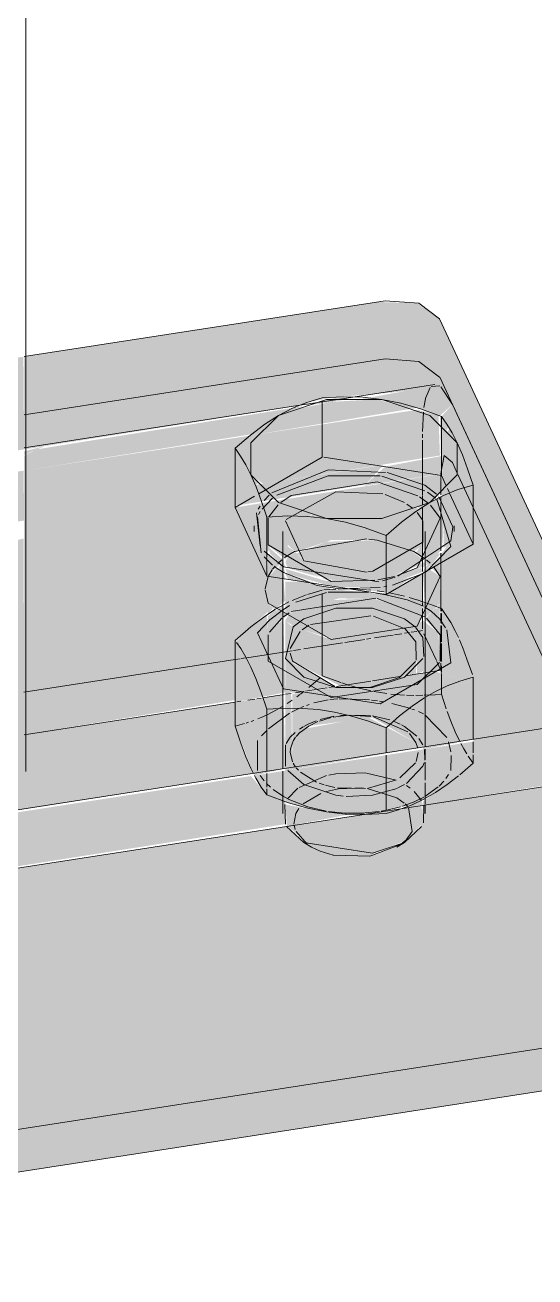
# Model space of a CAD drawing. Header units: millimetres. Extents: x -5097 to 2588, y -1580 to 5282.
# Drawn here: x -1556.3 to -1499, y 290 to 430.6 of the extents above; entities that cross this region are included whole.
import ezdxf

# ---------------------------------------------------------------- set-up
doc = ezdxf.new("R2010")
doc.units = ezdxf.units.MM
doc.layers.add('A_--------_E-', color=8, linetype='Continuous', lineweight=9)
doc.layers.add('M-_EQPT----_E', color=7, linetype='Continuous', lineweight=9)

# ---------------------------------------------------------------- blocks, each defined once
blk = doc.blocks.new('PNS-Filter column D1200 _180 Left feed 90-50_ - ASY PNS-Filter column D1200_iam-V10-В20 Аксонометрия')
at = {"layer": 'A_--------_E-'}
h = blk.add_hatch(color=10, dxfattribs=at)
h.paths.add_polyline_path([(-1492.07, 353.02), (-1490.82, 353.58), (-1490.32, 355.77), (-1509.73, 397.59), (-1512.27, 399.36), (-1516.75, 399.49), (-1556.42, 393.36), (-1556.42, 382.93), (-1524.68, 387.99), (-1524.65, 388.2), (-1521.93, 388.76), (-1515.25, 389.3), (-1509.59, 389.96), (-1507.75, 386.8), (-1492.33, 353.58)])
h.paths.add_polyline_path([(-1651.4, 368.24), (-1649, 368.65), (-1651.3, 374.24), (-1651.3, 378.62), (-1654.12, 377.37), (-1654.48, 374.89), (-1651.59, 368.65)])
h = blk.add_hatch(color=254, dxfattribs=at)
h.paths.add_polyline_path([(-1493.3, 352.78), (-1492.81, 353.27), (-1509.6, 368.58), (-1509.54, 365.05), (-1507.87, 362.31), (-1506.18, 357.99), (-1505.96, 356.67), (-1493.85, 352.95)])
h.paths.add_polyline_path([(-1495.99, 361.45), (-1508.3, 387.99), (-1509.53, 386.62), (-1508.62, 385.28), (-1508.91, 384.81), (-1507.75, 383.65), (-1507.68, 382.12), (-1507.09, 382.09), (-1505.96, 378.41), (-1506.09, 372.2), (-1506.48, 371.97), (-1496.12, 361.58)])
h.paths.add_polyline_path([(-1628.83, 371.73), (-1626.35, 372.12), (-1626.35, 379.25), (-1633.7, 378.12), (-1633.7, 373.26), (-1630.74, 372.33)])
h.paths.add_polyline_path([(-1556.42, 382.93), (-1556.5, 393.34), (-1559.32, 392.91), (-1559.32, 382.49), (-1556.48, 382.93)])
h.paths.add_polyline_path([(-1556.42, 382.31), (-1554.12, 383.29), (-1556.42, 382.71)])
h = blk.add_hatch(color=254, dxfattribs=at)
h.paths.add_polyline_path([(-1653.19, 365.58), (-1647.95, 366.39), (-1648.98, 368.62), (-1654.11, 367.55), (-1653.53, 366.31)])
h.paths.add_polyline_path([(-1556.42, 380.55), (-1530.89, 384.63), (-1529.39, 385.75), (-1529.18, 385.4), (-1527.83, 386.75), (-1525.01, 387.79), (-1554.92, 382.95), (-1556.42, 382.24), (-1556.42, 380.82)])
h.paths.add_polyline_path([(-1511.79, 387.45), (-1508.3, 387.99), (-1509.73, 389.97), (-1511.01, 389.96), (-1518.72, 388.55), (-1515.84, 388.42), (-1513.12, 387.51), (-1513, 387.81), (-1511.83, 387.47)])
for color, points in [(254, [(-1531.08, 384.47), (-1512.27, 387.6), (-1513, 387.81), (-1513.12, 387.51), (-1516.75, 388.55), (-1521.93, 388.27), (-1525.68, 387.47), (-1527.83, 386.75), (-1529.18, 385.4), (-1529.39, 385.75), (-1531, 384.54)]), (254, [(-1524.7, 387.84), (-1519.92, 388.58), (-1521.11, 388.75), (-1524.68, 387.99)]), (254, [(-1532.72, 376.59), (-1518.05, 378.98), (-1516.02, 381.19), (-1532.72, 378.6), (-1532.72, 376.91)]), (254, [(-1518.2, 378.84), (-1509.59, 380.2), (-1509.22, 382.24), (-1515.85, 381.01), (-1518.05, 378.98)]), (254, [(-1517.95, 369.23), (-1516.43, 369.51), (-1513.68, 370.42), (-1512.72, 371.39), (-1516.75, 372.74), (-1522.45, 372.56), (-1525.81, 371.24), (-1524.59, 370.29), (-1521.41, 369.23), (-1518.11, 369.23)]), (254, [(-1509.6, 370.89), (-1509.5, 371.24), (-1509.6, 371.24)]), (254, [(-1526.28, 347.85), (-1524.42, 351.86), (-1517.27, 352.81), (-1512.4, 350), (-1512.4, 357.69), (-1526.28, 355.44), (-1526.28, 348.72)]), (254, [(-1518.28, 341.92), (-1512.83, 343.01), (-1511.61, 343.64), (-1511.61, 349.23), (-1527.07, 346.84), (-1527.05, 343.36), (-1524.53, 342.62), (-1519.75, 341.96), (-1518.74, 341.93)]), (10, [(-1633.26, 312.02), (-1488.37, 334.44), (-1489, 341.56), (-1490.06, 347.04), (-1490.45, 348.64), (-1490.82, 347.04), (-1493.85, 345.7), (-1511.61, 342.95), (-1511.86, 340.58), (-1513.68, 338.77), (-1517.59, 337.25), (-1521.98, 337.76), (-1525.33, 339.1), (-1527.07, 340.56), (-1629.44, 324.81), (-1633.26, 325.36), (-1635.34, 327.11), (-1635.98, 328.1), (-1634.79, 323.98), (-1633.88, 319.14), (-1633.39, 314.33)]), (254, [(-1518.17, 341.92), (-1515.75, 342.05), (-1515.81, 342.3), (-1518.28, 341.92)]), (10, [(-1633.26, 289.98), (-1488.37, 312.39), (-1488.63, 334.4), (-1633.26, 312.02)])]:
    blk.add_hatch(color=color, dxfattribs=at).paths.add_polyline_path(points)
h = blk.add_hatch(color=254, dxfattribs=at)
h.paths.add_polyline_path([(-1636.63, 329.89), (-1530.65, 346.54), (-1532.08, 349.95), (-1532.72, 352.3), (-1532.72, 354.54), (-1556.42, 350.88), (-1556.42, 347.63), (-1557.02, 345), (-1560.66, 343.39), (-1627.39, 333.31), (-1630.9, 333.57), (-1633.88, 336.08), (-1635.34, 338.67), (-1640.34, 337.89), (-1638.24, 333.35)])
h.paths.add_polyline_path([(-1505.96, 350.1), (-1491.74, 352.3), (-1496.12, 361.58), (-1506.48, 371.97), (-1509.57, 370.19), (-1509.6, 368.58), (-1492.91, 353.17), (-1493.3, 352.78), (-1505.96, 356.67), (-1505.96, 350.36)])
h.paths.add_polyline_path([(-1653.19, 365.58), (-1647.69, 365.82), (-1647.95, 366.39), (-1652.64, 365.66)])
h.paths.add_polyline_path([(-1650.76, 360.34), (-1645.52, 361.15), (-1647.57, 365.58), (-1653.19, 365.58), (-1651.08, 361.03)])
h.paths.add_polyline_path([(-1556.42, 374.93), (-1532.72, 378.6), (-1532.72, 383.05), (-1531.08, 384.47), (-1556.42, 380.55), (-1556.42, 375.19)])
h.paths.add_polyline_path([(-1530.93, 380.06), (-1531, 381.57), (-1531.5, 381.2), (-1530.98, 380.17)])
h.paths.add_polyline_path([(-1530.45, 378.95), (-1530.06, 379.2), (-1530.93, 380.06), (-1530.54, 379.16)])
h.paths.add_polyline_path([(-1509.7, 386.7), (-1508.3, 387.99), (-1511.79, 387.45), (-1509.73, 386.7)])
h = blk.add_hatch(color=254, dxfattribs=at)
h.paths.add_polyline_path([(-1530.53, 346.3), (-1527.07, 347.09), (-1527.29, 355.38), (-1532.72, 354.54), (-1532.72, 351.84), (-1530.65, 346.54)])
h.paths.add_polyline_path([(-1511.61, 349.23), (-1505.96, 350.36), (-1505.96, 356.67), (-1510.31, 358.01), (-1511.61, 357.81), (-1511.61, 349.48)])
h.paths.add_polyline_path([(-1509.57, 370.19), (-1506.48, 371.97), (-1509.25, 374.75), (-1509.28, 371.86), (-1508.48, 372.27), (-1508.48, 372.01), (-1509.52, 370.97)])
h.paths.add_polyline_path([(-1530.93, 380.06), (-1531.5, 381.2), (-1530.93, 381.62), (-1530.93, 380.17)])
h.paths.add_polyline_path([(-1532.72, 378.6), (-1530.45, 378.95), (-1530.93, 380.06), (-1529.58, 379.09), (-1509.7, 382.24), (-1509.86, 386.75), (-1512.27, 387.38), (-1531.08, 384.47), (-1532.72, 383.05), (-1532.72, 380.06)])
h = blk.add_hatch(color=254, dxfattribs=at)
h.paths.add_polyline_path([(-1505.96, 356.67), (-1506.18, 357.99), (-1507.99, 362.56), (-1509.6, 365.07), (-1509.73, 358.1), (-1509.68, 357.82), (-1506.66, 356.89)])
h.paths.add_polyline_path([(-1509.6, 370.17), (-1509.57, 370.19), (-1509.6, 370.89)])
h.paths.add_polyline_path([(-1509.6, 371.54), (-1509.44, 371.99), (-1509.25, 374.75), (-1506.48, 371.97), (-1505.96, 372.27), (-1505.96, 378.91), (-1507.18, 382.32), (-1507.75, 382.32), (-1507.75, 383.65), (-1508.95, 385.09), (-1508.72, 385.45), (-1509.7, 386.7), (-1509.59, 382.18), (-1509.22, 382.24), (-1509.6, 379), (-1509.5, 377.8), (-1509.6, 377.61), (-1509.6, 372.13)])
h = blk.add_hatch(color=254, dxfattribs=at)
h.paths.add_polyline_path([(-1626.35, 333.23), (-1626.45, 340.05), (-1633.7, 338.92), (-1633.52, 335.55), (-1630.74, 333.56), (-1626.54, 333.24)])
h.paths.add_polyline_path([(-1560.66, 343.39), (-1557.02, 345), (-1556.42, 347.63), (-1556.43, 350.88), (-1559.32, 350.43), (-1559.32, 347.18), (-1560.66, 350.08), (-1560.66, 344.07)])
h.paths.add_polyline_path([(-1649.89, 358.46), (-1644.65, 359.27), (-1645.52, 361.15), (-1650.74, 360.3), (-1650.52, 359.82)])
h.paths.add_polyline_path([(-1633.7, 362.98), (-1626.35, 364.12), (-1626.35, 365.6), (-1633.7, 365.58), (-1633.7, 363.12)])
h.paths.add_polyline_path([(-1633.7, 366.45), (-1626.35, 366.78), (-1626.35, 369.73), (-1633.7, 368.59), (-1633.7, 367.55)])
h.paths.add_polyline_path([(-1556.42, 374.93), (-1556.48, 380.54), (-1559.32, 380.1), (-1559.32, 374.49), (-1556.47, 374.93)])
h.paths.add_polyline_path([(-1556.42, 372.92), (-1532.72, 376.59), (-1532.72, 378.6), (-1556.42, 374.93), (-1556.42, 373.58)])
h = blk.add_hatch(color=254, dxfattribs=at)
h.paths.add_polyline_path([(-1527.23, 363.89), (-1527.07, 364.2), (-1527.29, 365.45), (-1528.13, 364.8), (-1527.29, 363.96)])
h.paths.add_polyline_path([(-1532.72, 354.54), (-1527.07, 355.64), (-1527.29, 363.83), (-1529, 362.31), (-1529.14, 364.33), (-1531.49, 362.53), (-1532.72, 361.18), (-1532.72, 354.78)])
h.paths.add_polyline_path([(-1511.45, 363.89), (-1510.09, 365.25), (-1511.61, 365.66), (-1511.47, 363.91)])
h.paths.add_polyline_path([(-1511.61, 357.81), (-1509.6, 358.12), (-1509.87, 362.31), (-1511.61, 363.73), (-1511.61, 357.99)])
h.paths.add_polyline_path([(-1527.07, 368.37), (-1527.29, 369.1), (-1528.04, 369.61), (-1528.92, 368.65), (-1527.29, 368.4)])
h.paths.add_polyline_path([(-1527.07, 365.56), (-1524.58, 366.64), (-1521.93, 367.18), (-1522.25, 367.42), (-1525, 368.05), (-1527.07, 368.07), (-1527.07, 365.58)])
h.paths.add_polyline_path([(-1511.61, 365.81), (-1511.63, 369), (-1515.35, 366.81), (-1511.63, 365.82)])
h.paths.add_polyline_path([(-1529, 368.67), (-1529.14, 370.95), (-1530.2, 372.2), (-1530.2, 372.66), (-1529, 371.46), (-1528.81, 372.01), (-1527.07, 370.58), (-1526.78, 372.21), (-1525.96, 371.39), (-1521.93, 372.74), (-1516.75, 372.74), (-1512.72, 371.39), (-1511.61, 372.2), (-1511.39, 370.49), (-1509.68, 372.2), (-1509.73, 377.54), (-1510.85, 376.96), (-1509.6, 378.31), (-1509.73, 380.15), (-1532.72, 376.41), (-1529.14, 368.69)])
h.paths.add_polyline_path([(-1527.07, 369.68), (-1527.29, 370.36), (-1527.6, 370.06), (-1527.29, 369.75)])
h.paths.add_polyline_path([(-1511.61, 369.68), (-1511.08, 370.06), (-1511.61, 370.26), (-1511.61, 369.75)])
h.paths.add_polyline_path([(-1509.68, 370.12), (-1509.6, 370.17), (-1509.68, 370.81)])
h.paths.add_polyline_path([(-1520.31, 374.74), (-1521.93, 375.16), (-1520.65, 375.16)])
h.paths.add_polyline_path([(-1522.45, 375.16), (-1524.39, 375.5), (-1524, 375.68), (-1523.15, 375.4)])
h.paths.add_polyline_path([(-1512.42, 375.96), (-1512.27, 376.49), (-1511.86, 376.32), (-1512.41, 375.96)])
h = blk.add_hatch(color=254, dxfattribs=at)
h.paths.add_polyline_path([(-1640.34, 337.89), (-1635.2, 338.93), (-1644.65, 359.27), (-1649.89, 358.46), (-1643.55, 344.81)])
h.paths.add_polyline_path([(-1556.42, 350.88), (-1532.72, 354.78), (-1532.59, 361.58), (-1529, 364.71), (-1528.91, 365.58), (-1528.24, 364.91), (-1527.07, 365.96), (-1527.29, 368.4), (-1529.14, 368.69), (-1532.72, 376.59), (-1556.42, 372.92), (-1556.42, 352.05)])
h.paths.add_polyline_path([(-1509.6, 365.07), (-1509.73, 368.7), (-1510.85, 369.45), (-1511.61, 368.93), (-1511.39, 365.73), (-1510.09, 365.25), (-1509.68, 365.66), (-1509.68, 365.1)])
h.paths.add_polyline_path([(-1520.31, 374.74), (-1520.65, 375.16), (-1521.93, 375.06), (-1520.65, 374.8)])
h.paths.add_polyline_path([(-1522.45, 375.16), (-1524, 375.68), (-1524.27, 375.36), (-1524, 375.34)])
h.paths.add_polyline_path([(-1510.85, 376.96), (-1509.73, 377.83), (-1510.08, 377.73)])
h.paths.add_polyline_path([(-1512.42, 375.96), (-1511.93, 376.6), (-1512.42, 376.18)])
h = blk.add_hatch(color=254, dxfattribs=at)
h.paths.add_polyline_path([(-1633.7, 338.92), (-1626.35, 340.06), (-1626.35, 362.11), (-1633.7, 360.97), (-1633.7, 339.05)])
h.paths.add_polyline_path([(-1559.32, 350.43), (-1556.42, 350.88), (-1556.47, 372.92), (-1559.32, 372.2), (-1559.32, 351.25)])
h.paths.add_polyline_path([(-1529, 364.42), (-1528.45, 365.11), (-1529, 365.58), (-1529, 364.71)])
h.paths.add_polyline_path([(-1509.68, 365.1), (-1509.73, 365.62), (-1509.99, 365.22), (-1509.73, 365.12)])
h.paths.add_polyline_path([(-1509.68, 368.65), (-1509.73, 370.1), (-1510.61, 369.58), (-1509.73, 368.7)])
h = blk.add_hatch(color=254, dxfattribs=at)
h.paths.add_polyline_path([(-1527.07, 355.42), (-1526.28, 355.7), (-1526.25, 359.15), (-1520.95, 356.37), (-1514.21, 357.41), (-1512.4, 360.67), (-1512.27, 357.71), (-1511.61, 357.99), (-1511.61, 363.73), (-1512.74, 362.92), (-1517.48, 361.58), (-1522.45, 361.75), (-1526.51, 363.18), (-1527.07, 363.73), (-1527.07, 355.64)])
h.paths.add_polyline_path([(-1511.61, 369.03), (-1511.3, 369.19), (-1510.85, 369.83), (-1511.08, 370.06), (-1511.61, 369.19)])
h.paths.add_polyline_path([(-1515.41, 366.81), (-1512.73, 368.65), (-1517.27, 367.42), (-1517.95, 367.15), (-1515.65, 366.83)])
h.paths.add_polyline_path([(-1527.07, 364.05), (-1526.41, 364.71), (-1521.01, 366.2), (-1516.43, 366.1), (-1511.85, 364.29), (-1511.61, 364.29), (-1511.63, 365.82), (-1515.41, 366.81), (-1515.75, 366.62), (-1521.41, 367.21), (-1523.69, 366.9), (-1526.87, 365.66), (-1527.07, 365.29), (-1527.07, 364.71)])
h.paths.add_polyline_path([(-1527.07, 369.03), (-1527.29, 369.75), (-1527.63, 370.02), (-1527.8, 369.61), (-1527.29, 369.1)])
h.paths.add_polyline_path([(-1523.38, 367.8), (-1527.07, 369.03), (-1526.78, 368.32), (-1523.94, 367.88)])
h.paths.add_polyline_path([(-1516.69, 368.07), (-1515.75, 368.3), (-1511.61, 369.75), (-1511.61, 370.26), (-1512.42, 369.56), (-1517.27, 368.11), (-1522.45, 368.29), (-1526.78, 369.98), (-1527.07, 370.26), (-1526.78, 369.58), (-1521.41, 368.07), (-1516.75, 368.07)])
h.paths.add_polyline_path([(-1511.61, 370.58), (-1511.61, 372.5), (-1512.42, 371.29), (-1512.27, 371.24)])
h.paths.add_polyline_path([(-1527.07, 370.58), (-1526.15, 371.58), (-1527.07, 372.2), (-1527.07, 370.69)])
h.paths.add_polyline_path([(-1509.68, 370.81), (-1509.6, 371.29), (-1509.68, 371.19)])
h.paths.add_polyline_path([(-1529, 370.81), (-1529.14, 371.6), (-1530.2, 372.66), (-1530.2, 372.01), (-1529.14, 370.95)])
h = blk.add_hatch(color=254, dxfattribs=at)
h.paths.add_polyline_path([(-1527.07, 346.84), (-1511.61, 349.48), (-1511.61, 357.81), (-1512.4, 357.69), (-1512.4, 350), (-1517.84, 352.88), (-1524.53, 351.62), (-1526.28, 347.85), (-1526.42, 355.52), (-1527.07, 355.42), (-1527.07, 347.09)])
h.paths.add_polyline_path([(-1509.52, 370.97), (-1508.48, 372.27), (-1508.48, 372.66), (-1509.5, 371.24)])
h = blk.add_hatch(color=254, dxfattribs=at)
h.paths.add_polyline_path([(-1529, 362.12), (-1527.29, 363.96), (-1528.24, 364.91), (-1529, 364.2), (-1529, 362.3)])
h.paths.add_polyline_path([(-1509.68, 362.12), (-1509.73, 365.12), (-1510.29, 365.05), (-1511.39, 363.83), (-1509.73, 362.17)])
h.paths.add_polyline_path([(-1528.99, 368.66), (-1527.99, 369.8), (-1529, 370.81), (-1529, 368.67)])
h.paths.add_polyline_path([(-1510.61, 369.58), (-1509.68, 370.12), (-1509.73, 370.76), (-1510.64, 369.61)])
h.paths.add_polyline_path([(-1511.08, 370.06), (-1509.68, 371.46), (-1509.73, 372.15), (-1511.39, 370.36)])
h.paths.add_polyline_path([(-1527.6, 370.06), (-1527.29, 370.49), (-1529, 372.01), (-1528.78, 371.24), (-1527.66, 370.12)])
h = blk.add_hatch(color=9, dxfattribs=at)
h.paths.add_polyline_path([(-1510.76, 369.73), (-1509.68, 371.19), (-1509.9, 371.24), (-1511.08, 370.06), (-1510.82, 369.79)])
h.paths.add_polyline_path([(-1527.92, 369.73), (-1527.66, 370.12), (-1529, 371.08), (-1529, 370.81), (-1527.94, 369.75)])
h = blk.add_hatch(color=254, dxfattribs=at)
h.paths.add_polyline_path([(-1519.81, 361.58), (-1516.38, 361.7), (-1512.27, 363.08), (-1511.63, 364.07), (-1512.42, 364.76), (-1517.27, 366.2), (-1522.66, 365.96), (-1526.58, 364.54), (-1527.07, 363.73), (-1525.96, 362.93), (-1521.41, 361.58), (-1520.31, 361.58)])
h.paths.add_polyline_path([(-1517.95, 368.11), (-1516.27, 368.27), (-1511.91, 369.97), (-1511.61, 370.58), (-1512.72, 371.39), (-1514.03, 370.31), (-1518.11, 369.23), (-1522.25, 369.51), (-1525, 370.42), (-1525.96, 371.39), (-1526.78, 370.87), (-1527.07, 370.26), (-1526.41, 369.61), (-1521.26, 368.11), (-1518.11, 368.11)])
h = blk.add_hatch(color=9, dxfattribs=at)
h.paths.add_polyline_path([(-1526.28, 355.54), (-1521.41, 356.36), (-1526.28, 358.95), (-1526.28, 355.7)])
h.paths.add_polyline_path([(-1514.21, 357.41), (-1512.4, 357.75), (-1512.4, 361.32), (-1513.97, 357.92)])
h.paths.add_polyline_path([(-1515.75, 366.62), (-1515.89, 366.85), (-1516.24, 366.69)])
h.paths.add_polyline_path([(-1517.06, 367.42), (-1515.75, 367.65), (-1511.61, 369.19), (-1511.82, 369.61), (-1517.27, 368.07), (-1522.45, 368.14), (-1527.07, 369.51), (-1526.78, 368.93), (-1521.93, 367.57), (-1520.31, 367.42), (-1517.27, 367.42)])
h = blk.add_hatch(color=254, dxfattribs=at)
h.paths.add_polyline_path([(-1629.08, 324.78), (-1527.07, 340.84), (-1527.07, 343.37), (-1529.14, 344.12), (-1530.93, 346.24), (-1629.08, 330.98), (-1629.08, 324.86)])
h.paths.add_polyline_path([(-1511.61, 342.95), (-1493.85, 345.85), (-1493.85, 351.97), (-1505.96, 350.1), (-1505.96, 347.7), (-1510.2, 344.39), (-1511.61, 343.39), (-1511.61, 343.01)])
h = blk.add_hatch(color=254, dxfattribs=at)
h.paths.add_polyline_path([(-1527.07, 343.37), (-1527.07, 346.84), (-1530.53, 346.3), (-1529.14, 344.12), (-1527.39, 343.48)])
h.paths.add_polyline_path([(-1526.83, 340.6), (-1519.75, 341.96), (-1522.45, 342.21), (-1527.07, 343.05), (-1526.9, 340.67)])
h.paths.add_polyline_path([(-1511.61, 343.59), (-1509.58, 344.81), (-1507.46, 346.39), (-1505.96, 347.7), (-1505.96, 350.1), (-1511.61, 349.23), (-1511.61, 343.64)])
h.paths.add_polyline_path([(-1513.94, 342.59), (-1511.61, 343.03), (-1511.8, 343.5), (-1513.68, 342.69)])
h = blk.add_hatch(color=254, dxfattribs=at)
h.paths.add_polyline_path([(-1525, 338.77), (-1524.13, 338.27), (-1524.56, 338.62)])
h.paths.add_polyline_path([(-1517.59, 337.25), (-1516.7, 337.76), (-1513.4, 339.05), (-1511.61, 340.99), (-1511.76, 342.93), (-1526.83, 340.6), (-1524.46, 338.64), (-1521.98, 337.76), (-1521.41, 337.57), (-1519.34, 337.4)])
for p, q in [((-1556.22, 346.74), (-1556.22, 524.56)), ((-1556.42, 393.36), (-1515.85, 399.63)), ((-1509.73, 397.59), (-1490.32, 355.77)), ((-1515.85, 393.1), (-1556.42, 386.83)), ((-1495.39, 360.17), (-1509.71, 391.03)), ((-1510.29, 390.23), (-1520.2, 388.69)), ((-1511.26, 388.82), (-1510.8, 389.88)), ((-1510.68, 390.01), (-1509.72, 390.06)), ((-1509.59, 389.96), (-1508.3, 387.99)), ((-1520.2, 388.69), (-1524.68, 388)), ((-1522.93, 382.07), (-1522.93, 388.39)), ((-1511.49, 387.63), (-1511.27, 388.79)), ((-1524.68, 388), (-1556.42, 383.09)), ((-1511.67, 384.95), (-1511.55, 387.13)), ((-1508.3, 387.99), (-1495.39, 360.17)), ((-1509.54, 386.13), (-1509.54, 386.64)), ((-1509.54, 385.45), (-1509.54, 386.09)), ((-1509.54, 380), (-1509.54, 385.44)), ((-1511.67, 384.23), (-1511.67, 384.63)), ((-1511.67, 381.92), (-1511.67, 383.98)), ((-1532.72, 376.41), (-1532.72, 383.05)), ((-1530.06, 377.95), (-1522.93, 382.07)), ((-1522.74, 382.04), (-1509.54, 380)), ((-1511.67, 379.88), (-1511.67, 381.86)), ((-1507.75, 380.27), (-1508.3, 381.46)), ((-1528.58, 378.05), (-1522.25, 380.62)), ((-1528.04, 377.8), (-1522.25, 379.96)), ((-1522.25, 380.62), (-1515.83, 380.35)), ((-1522.25, 379.96), (-1516.43, 379.96)), ((-1516.21, 379.93), (-1511.39, 378.28)), ((-1511.67, 377.8), (-1511.67, 379.85)), ((-1509.6, 380.17), (-1509.6, 377.81)), ((-1509.54, 380), (-1508.99, 378.82)), ((-1505.96, 376.4), (-1507.68, 380.11)), ((-1508.86, 378.52), (-1508.67, 378.13)), ((-1505.96, 372.27), (-1505.96, 378.91)), ((-1532.72, 376.41), (-1530.55, 377.67)), ((-1529.69, 376.23), (-1528.5, 377.45)), ((-1529.44, 377.2), (-1528.87, 377.79)), ((-1526.99, 375.04), (-1521.41, 378.15)), ((-1521.41, 378.15), (-1516.13, 377.92)), ((-1515.87, 377.85), (-1513.68, 376.96)), ((-1511.98, 377.6), (-1511.03, 376.9)), ((-1511.67, 376.69), (-1511.67, 377.73)), ((-1511.1, 378.11), (-1510.18, 377.45)), ((-1509.82, 377.62), (-1508.26, 374.22)), ((-1509.6, 377.61), (-1509.6, 371.54)), ((-1508.63, 378.03), (-1505.96, 372.27)), ((-1529.14, 368.69), (-1532.72, 376.41)), ((-1529.88, 372.09), (-1530.3, 375.79)), ((-1530.12, 376.2), (-1529.91, 376.56)), ((-1530.08, 375.62), (-1529.88, 375.96)), ((-1528.91, 375.36), (-1527.87, 376.7)), ((-1513.4, 376.78), (-1512.77, 376.32)), ((-1512.26, 375.84), (-1511.7, 375.06)), ((-1511.67, 372.44), (-1511.67, 376.44)), ((-1510.75, 376.65), (-1509.68, 375.19)), ((-1495.4, 353.66), (-1505.96, 376.4)), ((-1530.58, 374.34), (-1530.58, 373.69)), ((-1529.79, 371.3), (-1530.2, 375.37)), ((-1529.14, 368.69), (-1529.14, 375.32)), ((-1529, 372.2), (-1529, 375.19)), ((-1508.09, 373.69), (-1508.09, 374.34)), ((-1527.34, 373.69), (-1527.34, 365.46)), ((-1517.94, 372.88), (-1526.03, 371.45)), ((-1526.03, 371.45), (-1517.94, 372.88)), ((-1515.75, 366.62), (-1515.75, 373.25)), ((-1511.34, 365.46), (-1511.34, 373.69)), ((-1521.93, 368.11), (-1529, 372.2)), ((-1505.96, 372.27), (-1515.75, 366.62)), ((-1511.39, 370.66), (-1512.65, 371.45)), ((-1512.65, 371.45), (-1511.39, 370.66)), ((-1511.67, 370.64), (-1511.67, 372.44)), ((-1509.6, 371.29), (-1509.6, 370.89)), ((-1528.51, 369.93), (-1529.45, 370.85)), ((-1528.21, 369.82), (-1528.5, 369.47)), ((-1528.5, 369.47), (-1528.21, 369.82)), ((-1527.48, 370.51), (-1527.93, 370.12)), ((-1527.93, 370.12), (-1527.48, 370.51)), ((-1511.67, 370.21), (-1511.67, 370.64)), ((-1511.67, 369.62), (-1511.67, 370.21)), ((-1510.79, 370.16), (-1511.2, 370.51)), ((-1511.2, 370.51), (-1510.79, 370.16)), ((-1509.6, 370.89), (-1509.6, 370.17)), ((-1509.6, 370.17), (-1509.6, 365.07)), ((-1529, 368.65), (-1529.34, 367.26)), ((-1529.34, 367.26), (-1529, 368.65)), ((-1515.75, 366.62), (-1529.14, 368.69)), ((-1528.55, 369.41), (-1528.99, 368.67)), ((-1528.99, 368.67), (-1528.55, 369.41)), ((-1517.27, 369.23), (-1517.79, 369.16)), ((-1514.79, 368.67), (-1516.66, 368.28)), ((-1514.73, 368.59), (-1516.17, 368.15)), ((-1511.51, 369.03), (-1515.04, 367.69)), ((-1511.67, 369.23), (-1511.67, 369.62)), ((-1511.67, 365.82), (-1511.67, 368.98)), ((-1509.68, 368.65), (-1510.34, 369.67)), ((-1510.34, 369.67), (-1509.68, 368.65)), ((-1529.34, 367.16), (-1529, 365.66)), ((-1529, 365.66), (-1529.34, 367.16)), ((-1524.59, 366.64), (-1522.93, 367.12)), ((-1520.96, 367.27), (-1523.5, 367.66)), ((-1522.75, 367.14), (-1521.39, 367.23)), ((-1517, 368.23), (-1521.93, 368.11)), ((-1516.43, 367.42), (-1520.96, 367.27)), ((-1516.75, 367.04), (-1515.98, 366.92)), ((-1515.67, 367.55), (-1516, 367.49)), ((-1527, 365.62), (-1526.66, 365.79)), ((-1516.91, 366.23), (-1526.41, 364.71)), ((-1526.3, 365.96), (-1524.69, 366.6)), ((-1522.46, 366.86), (-1525.88, 365.76)), ((-1522.93, 365.87), (-1522.93, 366.67)), ((-1522.93, 361.91), (-1522.93, 365.87)), ((-1517.71, 366.9), (-1522.25, 366.9)), ((-1515.76, 366.61), (-1516.84, 366.79)), ((-1511.39, 364.13), (-1516.75, 366.2)), ((-1513.38, 366.04), (-1515.76, 366.61)), ((-1515.35, 366.81), (-1513.69, 366.43)), ((-1511.55, 365.31), (-1513.37, 366.03)), ((-1513.15, 366.29), (-1512.28, 366.03)), ((-1512.24, 366.02), (-1511.63, 365.82)), ((-1511.67, 365.37), (-1511.67, 365.74)), ((-1511.61, 365.82), (-1510.11, 365.28)), ((-1528.99, 364.44), (-1528.24, 364.93)), ((-1527.43, 364.85), (-1528.8, 363.77)), ((-1526.59, 365.39), (-1527.43, 364.85)), ((-1527.34, 365.46), (-1527.34, 358.93)), ((-1526.65, 364.57), (-1527.28, 364.13)), ((-1521.41, 365.09), (-1525, 363.89)), ((-1524.26, 363.27), (-1517.48, 364.25)), ((-1517.27, 365.09), (-1521.41, 365.09)), ((-1513.68, 363.89), (-1517.27, 365.09)), ((-1517.18, 364.2), (-1513.62, 362.76)), ((-1511.67, 364.11), (-1511.67, 365.06)), ((-1510.69, 364.76), (-1511.39, 365.22)), ((-1511.34, 358.93), (-1511.34, 365.46)), ((-1509.71, 363.85), (-1510.69, 364.76)), ((-1510.11, 365.28), (-1509.69, 365.11)), ((-1509.6, 365.07), (-1509.6, 364.77)), ((-1509.6, 364.53), (-1509.6, 363.43)), ((-1509.54, 364.75), (-1509.54, 365.05)), ((-1509.54, 363.37), (-1509.54, 364.51)), ((-1528.8, 363.77), (-1530.2, 362.31)), ((-1527.48, 363.98), (-1528.85, 362.4)), ((-1526.2, 363.01), (-1527.07, 359.43)), ((-1525, 363.89), (-1526.2, 363.01)), ((-1525.19, 362.66), (-1524.42, 363.18)), ((-1512.48, 363.01), (-1513.68, 363.89)), ((-1511.67, 363.68), (-1511.67, 364.11)), ((-1511.67, 362.76), (-1511.67, 363.68)), ((-1509.68, 362.12), (-1511.2, 363.98)), ((-1509.06, 362.89), (-1509.71, 363.85)), ((-1509.6, 363.15), (-1509.6, 361.28)), ((-1509.54, 361.33), (-1509.54, 363.11)), ((-1532.72, 351.84), (-1532.72, 361.47)), ((-1529, 362.12), (-1529, 359.13)), ((-1526.51, 360.55), (-1525.39, 362.49)), ((-1522.93, 357.5), (-1522.93, 361.91)), ((-1520.37, 361.24), (-1518.14, 361.58)), ((-1517.95, 361.61), (-1517.48, 361.68)), ((-1517.05, 361.75), (-1515.55, 361.98)), ((-1515.55, 361.98), (-1514.96, 362.07)), ((-1514.8, 362.1), (-1513.97, 362.23)), ((-1513.68, 362.27), (-1513.12, 362.36)), ((-1513.62, 362.76), (-1512.4, 361.32)), ((-1512.93, 362.39), (-1512.28, 362.49)), ((-1512.05, 362.52), (-1511.67, 362.58)), ((-1510.1, 359.2), (-1511.5, 362.21)), ((-1509.68, 359.13), (-1509.68, 362.12)), ((-1508.48, 358.95), (-1508.94, 362.66)), ((-1507.51, 361.53), (-1507.03, 360.36)), ((-1531.38, 359.53), (-1527.07, 360.2)), ((-1527.07, 360.2), (-1526.32, 360.32)), ((-1526.28, 359.17), (-1526.52, 360.03)), ((-1526.17, 360.34), (-1525.35, 360.47)), ((-1525, 360.52), (-1520.66, 361.19)), ((-1512.4, 361.32), (-1512.36, 359.26)), ((-1509.6, 361.14), (-1509.6, 359.12)), ((-1509.54, 359.11), (-1509.54, 361.11)), ((-1556.44, 355.66), (-1532.72, 359.33)), ((-1532.72, 359.33), (-1532.16, 359.41)), ((-1532.02, 359.43), (-1531.49, 359.52)), ((-1527.34, 358.93), (-1527.34, 347.05)), ((-1527.07, 359.43), (-1525, 357.36)), ((-1521.5, 356.29), (-1526.27, 359.14)), ((-1513.68, 357.36), (-1511.61, 359.43)), ((-1511.34, 349.53), (-1511.34, 358.93)), ((-1509.6, 358.12), (-1510.05, 359.1)), ((-1509.6, 358.93), (-1509.6, 358.12)), ((-1509.54, 357.88), (-1509.54, 358.62)), ((-1525, 357.36), (-1521.41, 356.17)), ((-1523.16, 357.29), (-1523.55, 356.95)), ((-1520.84, 356.73), (-1522.93, 357.5)), ((-1517.27, 356.93), (-1514.21, 357.41)), ((-1517.27, 356.17), (-1513.68, 357.36)), ((-1513.53, 357.51), (-1512.82, 357.62)), ((-1512.79, 357.63), (-1512.4, 357.69)), ((-1512.4, 357.69), (-1511.61, 357.81)), ((-1511.61, 357.81), (-1509.6, 358.12)), ((-1509.54, 355.43), (-1509.54, 357.77)), ((-1505.96, 350.36), (-1505.96, 357.33)), ((-1524.81, 355.77), (-1522.38, 356.14)), ((-1523.64, 356.87), (-1524.42, 356.2)), ((-1522.17, 356.18), (-1521.67, 356.25)), ((-1521.41, 356.17), (-1517.27, 356.17)), ((-1521.32, 356.31), (-1517.48, 356.9)), ((-1517.71, 356.2), (-1521.2, 356.24)), ((-1519.85, 356.42), (-1520.74, 356.7)), ((-1519.05, 356.19), (-1519.72, 356.38)), ((-1517.94, 355.92), (-1518.93, 356.16)), ((-1517.47, 355.82), (-1517.91, 355.91)), ((-1556.43, 350.88), (-1532.72, 354.54)), ((-1532.52, 354.58), (-1532.08, 354.64)), ((-1531.27, 354.77), (-1530.5, 354.89)), ((-1530.26, 354.92), (-1529.78, 355)), ((-1529.58, 355.03), (-1527.22, 355.4)), ((-1527.07, 355.42), (-1526.42, 355.52)), ((-1526.29, 354.78), (-1526.87, 354.38)), ((-1525.93, 355.6), (-1525, 355.74)), ((-1525.44, 355.39), (-1525.78, 355.14)), ((-1525.01, 355.73), (-1525.36, 355.45)), ((-1523.88, 354.45), (-1522.25, 354.81)), ((-1522.08, 354.84), (-1521.16, 354.93)), ((-1521.02, 354.93), (-1518.15, 354.85)), ((-1518.11, 354.85), (-1517.61, 354.8)), ((-1517.39, 354.77), (-1516.73, 354.69)), ((-1515.66, 355.51), (-1517.07, 355.73)), ((-1516.5, 354.65), (-1516.12, 354.59)), ((-1513.69, 355.33), (-1515.2, 355.45)), ((-1515.09, 354.39), (-1512.95, 353.81)), ((-1512.64, 355.3), (-1513.46, 355.32)), ((-1511.63, 355.31), (-1512.41, 355.3)), ((-1510.26, 355.38), (-1511.47, 355.31)), ((-1509.54, 355.43), (-1510.23, 355.38)), ((-1508.98, 353.78), (-1509.54, 355.43)), ((-1529.18, 353.09), (-1529.78, 352.82)), ((-1529.14, 346.77), (-1529.14, 353.74)), ((-1528.97, 351.53), (-1526.59, 353.3)), ((-1526.38, 353.42), (-1525.78, 353.73)), ((-1525.78, 353.73), (-1525.47, 353.87)), ((-1525.33, 353.94), (-1525.01, 354.07)), ((-1524.7, 354.18), (-1524.4, 354.29)), ((-1523.17, 352.6), (-1521.62, 352.97)), ((-1519.94, 353.06), (-1521.68, 352.85)), ((-1520.93, 353.07), (-1517.49, 353.04)), ((-1517.48, 352.93), (-1519.85, 353.06)), ((-1517.27, 353), (-1515.32, 352.54)), ((-1512.84, 353.77), (-1512.55, 353.67)), ((-1512.1, 353.49), (-1511.55, 353.22)), ((-1511.39, 353.13), (-1508.94, 350.57)), ((-1493.85, 352.23), (-1629.08, 331.31)), ((-1531.66, 352.14), (-1532.72, 351.84)), ((-1531.2, 352.28), (-1531.48, 352.19)), ((-1530.62, 352.48), (-1530.92, 352.37)), ((-1529.8, 352.81), (-1530.15, 352.67)), ((-1525.48, 351.5), (-1525.05, 351.78)), ((-1524.42, 351.86), (-1525.38, 351.17)), ((-1525, 351.81), (-1524.52, 352.06)), ((-1524.5, 352.07), (-1523.62, 352.44)), ((-1523.41, 352.35), (-1524.42, 351.86)), ((-1521.92, 352.8), (-1523.22, 352.42)), ((-1513.32, 351.19), (-1517.18, 352.88)), ((-1515.75, 348.84), (-1515.75, 351.67)), ((-1514.93, 352.4), (-1514.15, 352.06)), ((-1514.02, 351.99), (-1513.68, 351.81)), ((-1513.68, 351.81), (-1512.29, 350.73)), ((-1530.2, 346.86), (-1530.2, 350.22)), ((-1529.73, 350.76), (-1529.2, 351.3)), ((-1526.99, 349.89), (-1526.51, 350.59)), ((-1526.51, 350.59), (-1525.97, 351.13)), ((-1526.19, 350.18), (-1526.5, 349.3)), ((-1525.92, 350.6), (-1526.18, 350.2)), ((-1525.39, 351.17), (-1525.85, 350.69)), ((-1512.07, 350.47), (-1511.61, 349.74)), ((-1527.07, 347.35), (-1527.07, 349.74)), ((-1526.5, 349.3), (-1526.53, 348.93)), ((-1526.53, 348.93), (-1526.28, 347.85)), ((-1512.38, 347.89), (-1512.15, 348.89)), ((-1511.43, 349.23), (-1511.39, 348.01)), ((-1511.34, 348.05), (-1511.34, 349.27)), ((-1508.74, 350.08), (-1508.47, 348.95)), ((-1505.96, 348.83), (-1505.96, 350.1)), ((-1526.19, 347.67), (-1525.91, 347.24)), ((-1515.75, 344.81), (-1515.75, 348.59)), ((-1514.2, 346.03), (-1512.46, 347.72)), ((-1511.61, 347.35), (-1513.44, 345.42)), ((-1511.46, 347.74), (-1511.61, 347.35)), ((-1511.34, 345.76), (-1511.34, 347.79)), ((-1508.43, 348.53), (-1508.48, 346.86)), ((-1507.48, 346.38), (-1505.96, 347.7)), ((-1505.96, 347.7), (-1506.51, 348.46)), ((-1505.96, 347.7), (-1505.96, 348.64)), ((-1529.45, 345.7), (-1529.89, 346.29)), ((-1529.14, 344.98), (-1529.14, 346.52)), ((-1527.34, 346.79), (-1527.34, 342.03)), ((-1525, 345.28), (-1526.79, 346.86)), ((-1525.84, 347.15), (-1525.6, 346.89)), ((-1525.51, 344.97), (-1522.45, 346.29)), ((-1525.38, 346.67), (-1523.58, 345.57)), ((-1522.2, 346.35), (-1521.41, 346.49)), ((-1521.41, 346.49), (-1518.02, 346.59)), ((-1517.94, 346.58), (-1514.63, 345.77)), ((-1508.72, 346.41), (-1509.02, 345.97)), ((-1629.08, 324.78), (-1493.85, 345.7)), ((-1528.74, 344.98), (-1529.17, 345.39)), ((-1529.14, 344.12), (-1529.14, 344.81)), ((-1526.82, 343.67), (-1525.65, 344.87)), ((-1521.41, 344.08), (-1525, 345.28)), ((-1523.25, 345.44), (-1522.69, 345.25)), ((-1522.56, 345.22), (-1521.5, 344.97)), ((-1521.09, 344.81), (-1522.46, 344.5)), ((-1521.2, 344.92), (-1518.07, 344.84)), ((-1518.33, 344.9), (-1521.09, 344.81)), ((-1517.71, 344.88), (-1514.69, 345.76)), ((-1514.52, 344.85), (-1517.27, 344.08)), ((-1515.75, 342.39), (-1515.75, 344.81)), ((-1513.68, 345.28), (-1514.42, 344.9)), ((-1513.47, 345.17), (-1513.03, 344.87)), ((-1512.6, 344.52), (-1511.76, 343.5)), ((-1509.89, 345.03), (-1511.39, 343.95)), ((-1511.34, 343.08), (-1511.34, 345.49)), ((-1509.26, 345.66), (-1509.79, 345.12)), ((-1524.74, 342.85), (-1526.74, 343.66)), ((-1523.09, 344.29), (-1525.07, 343.11)), ((-1520.59, 343.98), (-1521.41, 344.08)), ((-1517.27, 344.08), (-1520.25, 343.95)), ((-1512.72, 343.29), (-1513.9, 342.86)), ((-1513.3, 342.81), (-1513.62, 343.12)), ((-1511.51, 343.88), (-1512.66, 343.32)), ((-1527.07, 340.84), (-1527.14, 343.05)), ((-1522.48, 342.31), (-1524.68, 342.83)), ((-1520.4, 342.08), (-1522.25, 342.27)), ((-1518.21, 342.08), (-1520.35, 342.08)), ((-1518.17, 341.92), (-1515.75, 342.05)), ((-1516.54, 342.25), (-1518.15, 342.09)), ((-1515.77, 342.39), (-1516.32, 342.29)), ((-1515.75, 342.05), (-1514.23, 342.48)), ((-1514.13, 342.79), (-1515.67, 342.4)), ((-1511.5, 342.96), (-1511.54, 340.99)), ((-1511.34, 342.03), (-1511.34, 342.99)), ((-1525, 338.77), (-1526.93, 340.57)), ((-1526.09, 340.74), (-1525.96, 340.22)), ((-1511.76, 340.56), (-1513.68, 338.77)), ((-1525.87, 340), (-1524.62, 338.58)), ((-1514.12, 338.54), (-1513.52, 339.03)), ((-1525, 338.77), (-1524.13, 338.27)), ((-1517.27, 337.57), (-1525, 338.77)), ((-1524.13, 338.27), (-1523.14, 337.79)), ((-1523.14, 337.79), (-1521.69, 337.36)), ((-1517.59, 337.25), (-1514.12, 338.54)), ((-1513.68, 338.77), (-1517.27, 337.57)), ((-1514.55, 338.27), (-1513.68, 338.77)), ((-1521.66, 337.36), (-1517.59, 337.25)), ((-1490.45, 316.85), (-1635.33, 294.44)), ((-1488.37, 312.39), (-1633.26, 289.98))]:
    blk.add_line(p, q, dxfattribs=at)
for points in [[(-1515.85, 399.63, 0), (-1512.06, 399.35, 0), (-1509.73, 397.59, 0)], [(-1509.73, 391.06, 0), (-1512.06, 392.81, 0), (-1515.85, 393.1, 0)], [(-1527.83, 386.75, 0), (-1526.26, 387.56, 0), (-1524.65, 388.2, 0), (-1522.93, 388.71, 0)], [(-1516.23, 388.55, 0), (-1522.45, 388.55, 0), (-1527.83, 386.75, 0)], [(-1522.93, 388.71, 0), (-1520.57, 388.84, 0), (-1518.37, 388.78, 0), (-1516.23, 388.55, 0)], [(-1516.23, 388.55, 0), (-1514.09, 388.12, 0), (-1511.9, 387.49, 0), (-1509.54, 386.64, 0)], [(-1507.75, 383.65, 0), (-1510.85, 386.75, 0), (-1516.23, 388.55, 0)], [(-1532.72, 383.05, 0), (-1531, 384.54, 0), (-1529.39, 385.75, 0), (-1527.83, 386.75, 0)], [(-1527.83, 386.75, 0), (-1530.93, 383.65, 0), (-1530.93, 380.06, 0)], [(-1509.54, 386.64, 0), (-1508.91, 385.77, 0), (-1508.32, 384.79, 0), (-1507.75, 383.65, 0)], [(-1530.93, 380.06, 0), (-1531.5, 381.2, 0), (-1532.09, 382.18, 0), (-1532.72, 383.05, 0)], [(-1510.85, 376.96, 0), (-1507.75, 380.06, 0), (-1507.75, 383.65, 0)], [(-1507.75, 383.65, 0), (-1507.18, 382.32, 0), (-1506.59, 380.76, 0), (-1505.96, 378.91, 0)], [(-1508.3, 381.46, 0), (-1509.22, 382.24, 0), (-1509.6, 380.17, 0)], [(-1529.14, 375.32, 0), (-1529.77, 377.18, 0), (-1530.36, 378.73, 0), (-1530.93, 380.06, 0)], [(-1530.93, 380.06, 0), (-1527.83, 376.96, 0), (-1522.45, 375.16, 0)], [(-1515.62, 380.32, 0), (-1511.39, 378.93, 0), (-1510.08, 377.9, 0)], [(-1527.57, 376.97, 0), (-1526.41, 377.77, 0), (-1516.75, 379.27, 0), (-1512.2, 377.73, 0)], [(-1505.96, 378.91, 0), (-1507.68, 378.41, 0), (-1509.29, 377.77, 0), (-1510.85, 376.96, 0)], [(-1522.45, 375.16, 0), (-1516.23, 375.16, 0), (-1510.85, 376.96, 0)], [(-1510.85, 376.96, 0), (-1512.42, 375.96, 0), (-1514.03, 374.74, 0), (-1515.75, 373.25, 0)], [(-1510.03, 377.33, 0), (-1508.48, 372.01, 0), (-1511.26, 369.17, 0)], [(-1522.45, 375.16, 0), (-1524.59, 375.4, 0), (-1526.78, 375.45, 0), (-1529.14, 375.32, 0)], [(-1517.94, 369.14, 0), (-1525, 370.42, 0), (-1527.07, 374.89, 0)], [(-1515.75, 373.25, 0), (-1518.11, 374.11, 0), (-1520.31, 374.74, 0), (-1522.45, 375.16, 0)], [(-1511.61, 374.89, 0), (-1511.61, 372.5, 0), (-1517.22, 369.24, 0)], [(-1509.68, 375.19, 0), (-1512.27, 369.61, 0), (-1514.47, 368.75, 0)], [(-1508.25, 374.2, 0), (-1508.48, 372.66, 0), (-1514.42, 368.7, 0)], [(-1512.65, 371.45, 0), (-1516.75, 372.74, 0), (-1517.67, 372.85, 0)], [(-1517.67, 372.85, 0), (-1516.75, 372.74, 0), (-1512.65, 371.45, 0)], [(-1516.57, 368.05, 0), (-1527.29, 369.75, 0), (-1529.45, 371.5, 0)], [(-1526.03, 371.45, 0), (-1526.41, 371.24, 0), (-1527.15, 370.77, 0)], [(-1527.15, 370.77, 0), (-1526.41, 371.24, 0), (-1526.03, 371.45, 0)], [(-1529, 365.66, 0), (-1521.93, 361.58, 0), (-1512.27, 363.08, 0), (-1509.68, 368.65, 0)], [(-1509.68, 368.65, 0), (-1512.27, 363.08, 0), (-1521.93, 361.58, 0), (-1529, 365.66, 0)], [(-1523.5, 367.66, 0), (-1527.29, 369.1, 0), (-1528.22, 369.71, 0)], [(-1521.13, 367.24, 0), (-1520.84, 367.25, 0), (-1519.74, 367.25, 0)], [(-1519.74, 367.25, 0), (-1518.93, 367.23, 0), (-1517.47, 367.12, 0)], [(-1532.72, 361.47, 0), (-1530.96, 362.99, 0), (-1529.35, 364.2, 0), (-1528.99, 364.44, 0)], [(-1528.24, 364.93, 0), (-1527.83, 365.17, 0), (-1527.07, 365.58, 0)], [(-1509.54, 365.05, 0), (-1508.98, 364.29, 0), (-1508.47, 363.47, 0), (-1507.99, 362.56, 0), (-1507.63, 361.8, 0)], [(-1511.51, 359.67, 0), (-1511.61, 361.82, 0), (-1512.43, 362.95, 0)], [(-1530.2, 362.31, 0), (-1527.29, 356.04, 0), (-1516.43, 354.36, 0), (-1508.48, 358.95, 0)], [(-1529.14, 353.74, 0), (-1529.78, 355.64, 0), (-1530.37, 357.18, 0), (-1530.93, 358.48, 0), (-1531.49, 359.59, 0), (-1532.08, 360.57, 0), (-1532.55, 361.23, 0)], [(-1507.01, 360.32, 0), (-1506.51, 358.97, 0), (-1506.05, 357.63, 0)], [(-1529, 359.13, 0), (-1521.93, 355.05, 0), (-1512.27, 356.54, 0), (-1509.75, 358.99, 0)], [(-1512.43, 359.1, 0), (-1514.26, 357.31, 0), (-1517.48, 356.24, 0)], [(-1505.96, 357.33, 0), (-1507.48, 356.89, 0), (-1508.88, 356.36, 0), (-1510.2, 355.73, 0), (-1511.51, 354.98, 0), (-1512.83, 354.08, 0), (-1514.23, 353, 0), (-1515.75, 351.67, 0)], [(-1515.75, 351.67, 0), (-1517.84, 352.44, 0), (-1519.75, 353.01, 0), (-1521.56, 353.42, 0), (-1523.33, 353.7, 0), (-1525.14, 353.84, 0), (-1527.05, 353.86, 0), (-1529.14, 353.74, 0)], [(-1527.38, 354.06, 0), (-1528.48, 353.44, 0), (-1529.13, 353.11, 0)], [(-1507.51, 350.2, 0), (-1507.99, 351.22, 0), (-1508.47, 352.4, 0), (-1508.88, 353.48, 0)], [(-1532.72, 351.84, 0), (-1532.08, 349.95, 0), (-1531.49, 348.4, 0), (-1530.93, 347.11, 0), (-1530.65, 346.52, 0)], [(-1512.2, 349.39, 0), (-1512.4, 350, 0), (-1513.13, 351.01, 0)], [(-1506.69, 348.72, 0), (-1507.03, 349.29, 0), (-1507.35, 349.88, 0)], [(-1530.53, 346.29, 0), (-1530.37, 345.99, 0), (-1529.78, 345.01, 0), (-1529.14, 344.12, 0)], [(-1513.93, 342.58, 0), (-1512.83, 343.01, 0), (-1511.51, 343.64, 0), (-1510.2, 344.39, 0), (-1508.88, 345.29, 0), (-1507.6, 346.28, 0)], [(-1526.82, 343.7, 0), (-1527.29, 343.95, 0), (-1528.42, 344.72, 0)], [(-1513.72, 343.21, 0), (-1514.55, 343.8, 0), (-1517.87, 344.85, 0)], [(-1529.14, 344.12, 0), (-1526.72, 343.24, 0), (-1524.53, 342.62, 0), (-1522.45, 342.21, 0), (-1520.36, 341.97, 0), (-1518.28, 341.92, 0)], [(-1525.56, 342.58, 0), (-1525.88, 342.04, 0), (-1526.1, 340.83, 0)], [(-1513.48, 339.07, 0), (-1512.8, 340.02, 0), (-1513.23, 342.72, 0)]]:
    blk.add_polyline3d(points, dxfattribs=at)
blk = doc.blocks.new('PNS-Filter column D1200 _180 Left feed 90-50_ - Standard-V11-В20 Аксонометрия')
blk.add_blockref('PNS-Filter column D1200 _180 Left feed 90-50_ - ASY PNS-Filter column D1200_iam-V10-В20 Аксонометрия', (0, 0))

msp = doc.modelspace()

# ---------------------------------------------------------------- block references
at = {"layer": 'M-_EQPT----_E'}
msp.add_blockref('PNS-Filter column D1200 _180 Left feed 90-50_ - Standard-V11-В20 Аксонометрия', (0, 0), dxfattribs=at)

doc.saveas('drawing.dxf')
